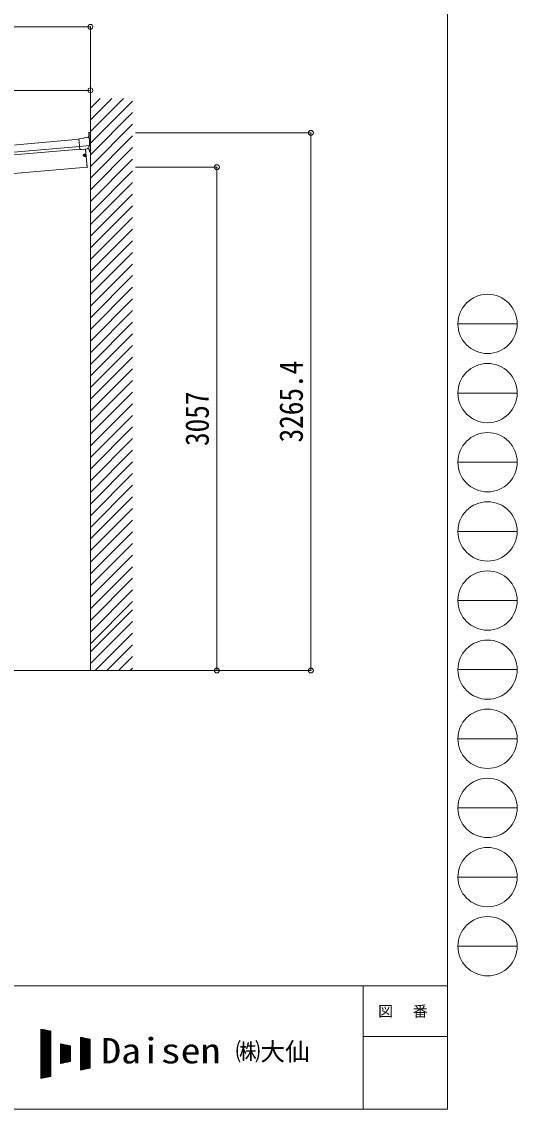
# Model space of a CAD drawing. Units: millimetres at full size. Extents: x -8385 to 8479, y -5853 to 5787.
# Drawn here: x 5472 to 8479, y -5853 to 753 of the extents above; entities that cross this region are included whole.
import ezdxf
from ezdxf.enums import TextEntityAlignment as Align

# ---------------------------------------------------------------- set-up
doc = ezdxf.new("R2010")
doc.units = ezdxf.units.MM
doc.header["$LTSCALE"] = 30
doc.header["$PDMODE"] = 32
doc.header["$PDSIZE"] = 30
for name, color, linetype, lineweight in [('0-0_0', 7, 'Continuous', 9), ('0-1_本体', 4, 'Continuous', 9), ('0-2_部品', 7, 'Continuous', 9), ('0-A_寸法', 6, 'Continuous', 9), ('0-E_DET2', 7, 'Continuous', 9), ('F-0_240', 7, 'Continuous', 9)]:
    doc.layers.add(name, color=color, linetype=linetype, lineweight=lineweight)
doc.styles.add('ＭＳ ゴシック', font='')
doc.styles.get('ＭＳ ゴシック').set_extended_font_data('MS Gothic')

msp = doc.modelspace()

# ---------------------------------------------------------------- linework, layer by layer
at = {"layer": '0-0_0'}
msp.add_line((2123.8, -3187.61), (6202.89, -3187.61), dxfattribs=at)
at = {"layer": '0-1_本体'}
for p, q in [((4500.76, -76.67), (5820.06, 38.75)), ((4504.52, -119.68), (5824.2, -4.22)), ((4505.99, -136.44), (5825.81, -20.97)), ((5869.35, -130.6), (5859.74, -20.83)), ((4515.77, -249.02), (5869.35, -130.6))]:
    msp.add_line(p, q, dxfattribs=at)
at = {"layer": '0-2_部品'}
for p, q in [((5879.32, 77.11), (5879.32, 52.45)), ((5845.74, 43.19), (5819.2, 40.63)), ((5825.42, -23.98), (5819.2, 40.63)), ((5882.41, 1.22), (5823.54, -4.45)), ((5845.74, 43.19), (5857.4, 50.06)), ((5872.29, 51.77), (5858.64, 50.46)), ((5871.33, -18.36), (5882.09, 0.67)), ((5879.32, 52.45), (5872.29, 51.77)), ((5881.48, 46.1), (5875.95, 50.65)), ((5882.56, 44.07), (5882.69, 42.73)), ((5835.37, -23.02), (5825.42, -23.98)), ((5847.17, -59.17), (5857.4, -58.28)), ((5851.58, -57.58), (5851.47, -56.34)), ((5861.64, -50.88), (5851.68, -51.75)), ((5852.74, -63.84), (5851.84, -53.61)), ((5862.86, -64.83), (5852.9, -65.7)), ((5853.43, -58.02), (5854.68, -57.91)), ((5859.8, -18.42), (5858.81, -18.5)), ((5868.95, -19.78), (5861.25, -20.52)), ((5862.46, -48.8), (5861.47, -48.89)), ((5862.64, -50.79), (5861.64, -50.88)), ((5863.86, -64.74), (5862.86, -64.83)), ((5877.85, -17.01), (5871.76, -17.6)), ((5877.85, -17.01), (5885.28, -37.44)), ((5864.03, -66.73), (5863.03, -66.82))]:
    msp.add_line(p, q, dxfattribs=at)
for points in [[(5887.62, -38.89), (5887.62, 79.76), (5881.97, 79.76)], [(5882.47, 1.85), (5882.2, 0.86), (5882.09, 0.67)], [(5835.37, -23.02), (5835.64, -23.08), (5861, -20.64), (5861.25, -20.52)], [(5851.04, -58.23), (5849.79, -58.34), (5849.9, -59.54), (5851.14, -59.43)], [(5851.47, -56.34), (5852.67, -56.23), (5852.78, -57.48)], [(5852.99, -59.87), (5853.1, -61.11), (5851.9, -61.22), (5851.79, -59.98)], [(5854.68, -57.91), (5854.78, -59.11), (5853.54, -59.22)], [(5858.81, -18.5), (5861.64, -50.88), (5862.86, -64.83), (5868.87, -133.57)], [(5859.8, -18.42), (5869.87, -133.48), (5868.87, -133.57)]]:
    msp.add_lwpolyline(points, dxfattribs=at)
for centre, radius in [((5852.29, -58.73), 4.74), ((5852.29, -58.73), 2.25), ((5854.94, -60.95), 0.25)]:
    msp.add_circle(centre, radius, dxfattribs=at)
for centre, radius, start, end in [((5881.97, 77.11), 2.65, 90, 180), ((5858.92, 47.47), 3, 95.5, 120.5), ((5872.77, 46.8), 5, 50.50648, 95.49352), ((5681.22, 23.33), 202.4, 353.9085, 5.5), ((5852.29, -58.73), 7, 95, 275), ((5850.99, -57.63), 0.6, 275, 5), ((5851.19, -60.03), 0.6, 5, 95), ((5853.38, -57.42), 0.6, 185, 275), ((5853.59, -59.82), 0.6, 95, 185), ((5887.87, -36.5), 2.75, 200, 257.02926), ((5887.32, -38.89), 0.3, 257.08362, 0.08005)]:
    msp.add_arc(centre, radius, start, end, dxfattribs=at)
for centre, major_axis, ratio, start_param, end_param in [((5886.85, 48.15), (-15.38, 3.31), 0.101033, 5.9751426, 5.9753737), ((5879.56, 43.79), (2.72, -1.29), 0.997474, 0.5366567, 1.3225652), ((5868.66, -16.79), (1.64, -2.52), 0.997631, 5.8041905, 5.8929484), ((5868.59, -16.68), (-3.51, 2.14), 0.650902, 2.1145521, 2.1873627), ((5868.71, -16.88), (1.64, -2.52), 0.997631, 5.965759, 6.7621801)]:
    msp.add_ellipse(centre, major_axis=major_axis, ratio=ratio, start_param=start_param, end_param=end_param, dxfattribs=at)
at = {"layer": '0-A_寸法'}
for p, q in [((5888.62, 721.96), (1989.6, 721.96)), ((5888.62, 721.96), (5888.62, 125.87)), ((5888.62, 336.06), (2056.6, 336.06)), ((5888.62, 336.06), (5888.62, 134.78)), ((7226.65, 77.79), (6162.28, 77.79)), ((7226.65, -3187.61), (7226.65, 77.79)), ((6656.15, -130.56), (6162.28, -130.56)), ((6656.15, -3187.61), (6656.15, -130.56)), ((6656.15, -3187.61), (6162.28, -3187.61)), ((7226.65, -3187.61), (6656.15, -3187.61))]:
    msp.add_line(p, q, dxfattribs=at)
for p in [(5888.62, 721.96), (5888.62, 336.06), (7226.65, 77.79), (6656.15, -130.56), (6656.15, -3187.61), (7226.65, -3187.61)]:
    msp.add_point(p, dxfattribs=at)
at = {"layer": '0-E_DET2'}
for p, q in [((5888.62, 86.01), (6089.5, 286.89)), ((5888.62, 156.72), (6018.79, 286.89)), ((5888.62, 227.43), (5948.08, 286.89)), ((5888.62, 15.3), (6144.6, 271.28)), ((5888.62, 265.91), (5888.62, -3187.61)), ((5888.62, -55.42), (6144.6, 200.57)), ((5888.62, -126.13), (6144.6, 129.86)), ((5888.62, -196.84), (6144.6, 59.14)), ((5888.62, -267.55), (6144.6, -11.57)), ((5888.62, -338.26), (6144.6, -82.28)), ((5888.62, -408.97), (6144.6, -152.99)), ((5888.62, -479.68), (6144.6, -223.7)), ((5888.62, -550.39), (6144.6, -294.41)), ((5888.62, -621.1), (6144.6, -365.12)), ((5888.62, -691.81), (6144.6, -435.83)), ((5888.62, -762.52), (6144.6, -506.54)), ((5888.62, -833.23), (6144.6, -577.25)), ((5888.62, -903.94), (6144.6, -647.96)), ((5888.62, -974.65), (6144.6, -718.67)), ((5888.62, -1045.36), (6144.6, -789.38)), ((5888.62, -1116.08), (6144.6, -860.09)), ((5888.62, -1186.79), (6144.6, -930.8)), ((5888.62, -1257.5), (6144.6, -1001.52)), ((5888.62, -1328.21), (6144.6, -1072.23)), ((5888.62, -1398.92), (6144.6, -1142.94)), ((5888.62, -1469.63), (6144.6, -1213.65)), ((5888.62, -1540.34), (6144.6, -1284.36)), ((5888.62, -1611.05), (6144.6, -1355.07)), ((5888.62, -1681.76), (6144.6, -1425.78)), ((5888.62, -1752.47), (6144.6, -1496.49)), ((5888.62, -1823.18), (6144.6, -1567.2)), ((5888.62, -1893.89), (6144.6, -1637.91)), ((5888.62, -1964.6), (6144.6, -1708.62)), ((5888.62, -2035.31), (6144.6, -1779.33)), ((5888.62, -2106.02), (6144.6, -1850.04)), ((5888.62, -2176.74), (6144.6, -1920.75)), ((5888.62, -2247.45), (6144.6, -1991.46)), ((5888.62, -2318.16), (6144.6, -2062.18)), ((5888.62, -2388.87), (6144.6, -2132.89)), ((5888.62, -2459.58), (6144.6, -2203.6)), ((5888.62, -2530.29), (6144.6, -2274.31)), ((5888.62, -2601), (6144.6, -2345.02)), ((5888.62, -2671.71), (6144.6, -2415.73)), ((5888.62, -2742.42), (6144.6, -2486.44)), ((5888.62, -2813.13), (6144.6, -2557.15)), ((5888.62, -2883.84), (6144.6, -2627.86)), ((5888.62, -2954.55), (6144.6, -2698.57)), ((5888.62, -3025.26), (6144.6, -2769.28)), ((5888.62, -3075.26), (6144.6, -2819.28)), ((5888.62, -3145.97), (6144.6, -2889.99)), ((5917.69, -3187.61), (6144.6, -2960.7)), ((5988.41, -3187.61), (6144.6, -3031.41)), ((6059.12, -3187.61), (6144.6, -3102.13)), ((6129.83, -3187.61), (6144.6, -3172.84))]:
    msp.add_line(p, q, dxfattribs=at)
at = {"layer": 'F-0_240', "color": 5}
for p, q in [((8054.55, 5787.34), (8054.55, -5852.66)), ((-8385.45, -5102.66), (8054.55, -5102.66)), ((7544.54, -5102.66), (7544.54, -5852.66)), ((7544.54, -5410.16), (8054.55, -5410.16)), ((-8385.45, -5852.66), (8054.55, -5852.66))]:
    msp.add_line(p, q, dxfattribs=at)
at = {"layer": 'F-0_240', "color": 4}
for p, q in [((8118.66, -1082.66), (8478.66, -1082.66)), ((8118.66, -1502.66), (8478.66, -1502.66)), ((8118.66, -1922.66), (8478.66, -1922.66)), ((8118.66, -2342.66), (8478.66, -2342.66)), ((8118.66, -2762.66), (8478.66, -2762.66)), ((8118.66, -3182.66), (8478.66, -3182.66)), ((8118.66, -3602.66), (8478.66, -3602.66)), ((8118.66, -4022.66), (8478.66, -4022.66)), ((8118.66, -4442.66), (8478.66, -4442.66)), ((8118.66, -4862.66), (8478.66, -4862.66))]:
    msp.add_line(p, q, dxfattribs=at)
at = {"layer": 'F-0_240'}
for p, q in [((5587.75, -5365.26), (5647.75, -5377.76)), ((5587.75, -5365.26), (5587.75, -5665.26)), ((5587.75, -5368.08), (5601.3, -5368.08)), ((5587.75, -5371.08), (5615.7, -5371.08)), ((5587.75, -5374.08), (5630.1, -5374.08)), ((5587.75, -5377.08), (5644.5, -5377.08)), ((5587.75, -5380.08), (5647.75, -5380.08)), ((5587.75, -5383.08), (5647.75, -5383.08)), ((5587.75, -5386.08), (5647.75, -5386.08)), ((5587.75, -5389.08), (5647.75, -5389.08)), ((5587.75, -5392.08), (5647.75, -5392.08)), ((5587.75, -5395.08), (5647.75, -5395.08)), ((5587.75, -5398.08), (5647.75, -5398.08)), ((5587.75, -5401.08), (5647.75, -5401.08)), ((5587.75, -5404.08), (5647.75, -5404.08)), ((5587.75, -5407.08), (5647.75, -5407.08)), ((5587.75, -5410.08), (5647.75, -5410.08)), ((5587.75, -5413.08), (5647.75, -5413.08)), ((5587.75, -5416.08), (5647.75, -5416.08)), ((5589.53, -5664.89), (5589.53, -5365.63)), ((5592.53, -5664.26), (5592.53, -5366.25)), ((5595.53, -5663.64), (5595.53, -5366.88)), ((5598.53, -5663.01), (5598.53, -5367.5)), ((5601.53, -5662.39), (5601.53, -5368.13)), ((5604.53, -5661.76), (5604.53, -5368.75)), ((5607.53, -5661.14), (5607.53, -5369.38)), ((5610.53, -5660.51), (5610.53, -5370)), ((5613.53, -5659.89), (5613.53, -5370.63)), ((5616.53, -5659.26), (5616.53, -5371.25)), ((5619.53, -5658.64), (5619.53, -5371.88)), ((5622.53, -5658.01), (5622.53, -5372.5)), ((5625.53, -5657.39), (5625.53, -5373.13)), ((5628.53, -5656.76), (5628.53, -5373.75)), ((5631.53, -5656.14), (5631.53, -5374.38)), ((5634.53, -5655.51), (5634.53, -5375)), ((5637.53, -5654.89), (5637.53, -5375.63)), ((5640.53, -5654.26), (5640.53, -5376.25)), ((5643.53, -5653.64), (5643.53, -5376.88)), ((5646.53, -5653.01), (5646.53, -5377.5)), ((5647.75, -5377.76), (5647.75, -5652.76)), ((5827.75, -5415.26), (5887.75, -5427.76)), ((5827.75, -5415.26), (5827.75, -5615.26)), ((5827.75, -5416.08), (5831.7, -5416.08)), ((5829.53, -5614.89), (5829.53, -5415.63)), ((5832.53, -5614.26), (5832.53, -5416.25)), ((5587.75, -5419.08), (5647.75, -5419.08)), ((5587.75, -5422.08), (5647.75, -5422.08)), ((5587.75, -5425.08), (5647.75, -5425.08)), ((5587.75, -5428.08), (5647.75, -5428.08)), ((5587.75, -5431.08), (5647.75, -5431.08)), ((5587.75, -5434.08), (5647.75, -5434.08)), ((5587.75, -5437.08), (5647.75, -5437.08)), ((5587.75, -5440.08), (5647.75, -5440.08)), ((5587.75, -5443.08), (5647.75, -5443.08)), ((5587.75, -5446.08), (5647.75, -5446.08)), ((5587.75, -5449.08), (5647.75, -5449.08)), ((5587.75, -5452.08), (5647.75, -5452.08)), ((5587.75, -5455.08), (5647.75, -5455.08)), ((5587.75, -5458.08), (5647.75, -5458.08)), ((5587.75, -5461.08), (5647.75, -5461.08)), ((5587.75, -5464.08), (5647.75, -5464.08)), ((5587.75, -5467.08), (5647.75, -5467.08)), ((5587.75, -5470.08), (5647.75, -5470.08)), ((5587.75, -5473.08), (5647.75, -5473.08)), ((5587.75, -5476.08), (5647.75, -5476.08)), ((5587.75, -5479.08), (5647.75, -5479.08)), ((5587.75, -5482.08), (5647.75, -5482.08)), ((5707.75, -5455.26), (5767.75, -5467.76)), ((5707.75, -5455.26), (5707.75, -5575.26)), ((5707.75, -5458.08), (5721.3, -5458.08)), ((5707.75, -5461.08), (5735.7, -5461.08)), ((5707.75, -5464.08), (5750.1, -5464.08)), ((5707.75, -5467.08), (5764.5, -5467.08)), ((5707.75, -5470.08), (5767.75, -5470.08)), ((5707.75, -5473.08), (5767.75, -5473.08)), ((5707.75, -5476.08), (5767.75, -5476.08)), ((5707.75, -5479.08), (5767.75, -5479.08)), ((5707.75, -5482.08), (5767.75, -5482.08)), ((5709.53, -5574.89), (5709.53, -5455.63)), ((5712.53, -5574.26), (5712.53, -5456.25)), ((5715.53, -5573.64), (5715.53, -5456.88)), ((5718.53, -5573.01), (5718.53, -5457.5)), ((5721.53, -5572.39), (5721.53, -5458.13)), ((5724.53, -5571.76), (5724.53, -5458.75)), ((5727.53, -5571.14), (5727.53, -5459.38)), ((5730.53, -5570.51), (5730.53, -5460)), ((5733.53, -5569.89), (5733.53, -5460.63)), ((5736.53, -5569.26), (5736.53, -5461.25)), ((5739.53, -5568.64), (5739.53, -5461.88)), ((5742.53, -5568.01), (5742.53, -5462.5)), ((5745.53, -5567.39), (5745.53, -5463.13)), ((5748.53, -5566.76), (5748.53, -5463.75)), ((5751.53, -5566.14), (5751.53, -5464.38)), ((5754.53, -5565.51), (5754.53, -5465)), ((5757.53, -5564.89), (5757.53, -5465.63)), ((5760.53, -5564.26), (5760.53, -5466.25)), ((5763.53, -5563.64), (5763.53, -5466.88)), ((5766.53, -5563.01), (5766.53, -5467.5)), ((5767.75, -5467.76), (5767.75, -5562.76)), ((5827.75, -5419.08), (5846.1, -5419.08)), ((5827.75, -5422.08), (5860.5, -5422.08)), ((5827.75, -5425.08), (5874.9, -5425.08)), ((5827.75, -5428.08), (5887.75, -5428.08)), ((5827.75, -5431.08), (5887.75, -5431.08)), ((5827.75, -5434.08), (5887.75, -5434.08)), ((5827.75, -5437.08), (5887.75, -5437.08)), ((5827.75, -5440.08), (5887.75, -5440.08)), ((5827.75, -5443.08), (5887.75, -5443.08)), ((5827.75, -5446.08), (5887.75, -5446.08)), ((5827.75, -5449.08), (5887.75, -5449.08)), ((5827.75, -5452.08), (5887.75, -5452.08)), ((5827.75, -5455.08), (5887.75, -5455.08)), ((5827.75, -5458.08), (5887.75, -5458.08)), ((5827.75, -5461.08), (5887.75, -5461.08)), ((5827.75, -5464.08), (5887.75, -5464.08)), ((5827.75, -5467.08), (5887.75, -5467.08)), ((5827.75, -5470.08), (5887.75, -5470.08)), ((5827.75, -5473.08), (5887.75, -5473.08)), ((5827.75, -5476.08), (5887.75, -5476.08)), ((5827.75, -5479.08), (5887.75, -5479.08)), ((5827.75, -5482.08), (5887.75, -5482.08)), ((5835.53, -5613.64), (5835.53, -5416.88)), ((5838.53, -5613.01), (5838.53, -5417.5)), ((5841.53, -5612.39), (5841.53, -5418.13)), ((5844.53, -5611.76), (5844.53, -5418.75)), ((5847.53, -5611.14), (5847.53, -5419.38)), ((5850.53, -5610.51), (5850.53, -5420)), ((5853.53, -5609.89), (5853.53, -5420.63)), ((5856.53, -5609.26), (5856.53, -5421.25)), ((5859.53, -5608.64), (5859.53, -5421.88)), ((5862.53, -5608.01), (5862.53, -5422.5)), ((5865.53, -5607.39), (5865.53, -5423.13)), ((5868.53, -5606.76), (5868.53, -5423.75)), ((5871.53, -5606.14), (5871.53, -5424.38)), ((5874.53, -5605.51), (5874.53, -5425)), ((5877.53, -5604.89), (5877.53, -5425.63)), ((5880.53, -5604.26), (5880.53, -5426.25)), ((5883.53, -5603.64), (5883.53, -5426.88)), ((5886.53, -5603.01), (5886.53, -5427.5)), ((5887.75, -5427.76), (5887.75, -5602.76)), ((5587.75, -5485.08), (5647.75, -5485.08)), ((5587.75, -5488.08), (5647.75, -5488.08)), ((5587.75, -5491.08), (5647.75, -5491.08)), ((5587.75, -5494.08), (5647.75, -5494.08)), ((5587.75, -5497.08), (5647.75, -5497.08)), ((5587.75, -5500.08), (5647.75, -5500.08)), ((5587.75, -5503.08), (5647.75, -5503.08)), ((5587.75, -5506.08), (5647.75, -5506.08)), ((5587.75, -5509.08), (5647.75, -5509.08)), ((5587.75, -5512.08), (5647.75, -5512.08)), ((5587.75, -5515.08), (5647.75, -5515.08)), ((5587.75, -5518.08), (5647.75, -5518.08)), ((5587.75, -5521.08), (5647.75, -5521.08)), ((5587.75, -5524.08), (5647.75, -5524.08)), ((5587.75, -5527.08), (5647.75, -5527.08)), ((5587.75, -5530.08), (5647.75, -5530.08)), ((5587.75, -5533.08), (5647.75, -5533.08)), ((5587.75, -5536.08), (5647.75, -5536.08)), ((5587.75, -5539.08), (5647.75, -5539.08)), ((5587.75, -5542.08), (5647.75, -5542.08)), ((5587.75, -5545.08), (5647.75, -5545.08)), ((5587.75, -5548.08), (5647.75, -5548.08)), ((5707.75, -5485.08), (5767.75, -5485.08)), ((5707.75, -5488.08), (5767.75, -5488.08)), ((5707.75, -5491.08), (5767.75, -5491.08)), ((5707.75, -5494.08), (5767.75, -5494.08)), ((5707.75, -5497.08), (5767.75, -5497.08)), ((5707.75, -5500.08), (5767.75, -5500.08)), ((5707.75, -5503.08), (5767.75, -5503.08)), ((5707.75, -5506.08), (5767.75, -5506.08)), ((5707.75, -5509.08), (5767.75, -5509.08)), ((5707.75, -5512.08), (5767.75, -5512.08)), ((5707.75, -5515.08), (5767.75, -5515.08)), ((5707.75, -5518.08), (5767.75, -5518.08)), ((5707.75, -5521.08), (5767.75, -5521.08)), ((5707.75, -5524.08), (5767.75, -5524.08)), ((5707.75, -5527.08), (5767.75, -5527.08)), ((5707.75, -5530.08), (5767.75, -5530.08)), ((5707.75, -5533.08), (5767.75, -5533.08)), ((5707.75, -5536.08), (5767.75, -5536.08)), ((5707.75, -5539.08), (5767.75, -5539.08)), ((5707.75, -5542.08), (5767.75, -5542.08)), ((5707.75, -5545.08), (5767.75, -5545.08)), ((5707.75, -5548.08), (5767.75, -5548.08)), ((5827.75, -5485.08), (5887.75, -5485.08)), ((5827.75, -5488.08), (5887.75, -5488.08)), ((5827.75, -5491.08), (5887.75, -5491.08)), ((5827.75, -5494.08), (5887.75, -5494.08)), ((5827.75, -5497.08), (5887.75, -5497.08)), ((5827.75, -5500.08), (5887.75, -5500.08)), ((5827.75, -5503.08), (5887.75, -5503.08)), ((5827.75, -5506.08), (5887.75, -5506.08)), ((5827.75, -5509.08), (5887.75, -5509.08)), ((5827.75, -5512.08), (5887.75, -5512.08)), ((5827.75, -5515.08), (5887.75, -5515.08)), ((5827.75, -5518.08), (5887.75, -5518.08)), ((5827.75, -5521.08), (5887.75, -5521.08)), ((5827.75, -5524.08), (5887.75, -5524.08)), ((5827.75, -5527.08), (5887.75, -5527.08)), ((5827.75, -5530.08), (5887.75, -5530.08)), ((5827.75, -5533.08), (5887.75, -5533.08)), ((5827.75, -5536.08), (5887.75, -5536.08)), ((5827.75, -5539.08), (5887.75, -5539.08)), ((5827.75, -5542.08), (5887.75, -5542.08)), ((5827.75, -5545.08), (5887.75, -5545.08)), ((5827.75, -5548.08), (5887.75, -5548.08)), ((5587.75, -5551.08), (5647.75, -5551.08)), ((5587.75, -5554.08), (5647.75, -5554.08)), ((5587.75, -5557.08), (5647.75, -5557.08)), ((5587.75, -5560.08), (5647.75, -5560.08)), ((5587.75, -5563.08), (5647.75, -5563.08)), ((5587.75, -5566.08), (5647.75, -5566.08)), ((5587.75, -5569.08), (5647.75, -5569.08)), ((5587.75, -5572.08), (5647.75, -5572.08)), ((5587.75, -5575.08), (5647.75, -5575.08)), ((5587.75, -5578.08), (5647.75, -5578.08)), ((5587.75, -5581.08), (5647.75, -5581.08)), ((5587.75, -5584.08), (5647.75, -5584.08)), ((5587.75, -5587.08), (5647.75, -5587.08)), ((5587.75, -5590.08), (5647.75, -5590.08)), ((5587.75, -5593.08), (5647.75, -5593.08)), ((5587.75, -5596.08), (5647.75, -5596.08)), ((5587.75, -5599.08), (5647.75, -5599.08)), ((5587.75, -5602.08), (5647.75, -5602.08)), ((5587.75, -5605.08), (5647.75, -5605.08)), ((5587.75, -5608.08), (5647.75, -5608.08)), ((5587.75, -5611.08), (5647.75, -5611.08)), ((5587.75, -5614.08), (5647.75, -5614.08)), ((5707.75, -5551.08), (5767.75, -5551.08)), ((5707.75, -5554.08), (5767.75, -5554.08)), ((5707.75, -5557.08), (5767.75, -5557.08)), ((5707.75, -5560.08), (5767.75, -5560.08)), ((5707.75, -5575.26), (5767.75, -5562.76)), ((5707.75, -5563.08), (5766.2, -5563.08)), ((5707.75, -5566.08), (5751.8, -5566.08)), ((5707.75, -5569.08), (5737.4, -5569.08)), ((5707.75, -5572.08), (5723, -5572.08)), ((5707.75, -5575.08), (5708.6, -5575.08)), ((5827.75, -5551.08), (5887.75, -5551.08)), ((5827.75, -5554.08), (5887.75, -5554.08)), ((5827.75, -5557.08), (5887.75, -5557.08)), ((5827.75, -5560.08), (5887.75, -5560.08)), ((5827.75, -5563.08), (5887.75, -5563.08)), ((5827.75, -5566.08), (5887.75, -5566.08)), ((5827.75, -5569.08), (5887.75, -5569.08)), ((5827.75, -5572.08), (5887.75, -5572.08)), ((5827.75, -5575.08), (5887.75, -5575.08)), ((5827.75, -5578.08), (5887.75, -5578.08)), ((5827.75, -5581.08), (5887.75, -5581.08)), ((5827.75, -5584.08), (5887.75, -5584.08)), ((5827.75, -5587.08), (5887.75, -5587.08)), ((5827.75, -5590.08), (5887.75, -5590.08)), ((5827.75, -5593.08), (5887.75, -5593.08)), ((5827.75, -5596.08), (5887.75, -5596.08)), ((5827.75, -5599.08), (5887.75, -5599.08)), ((5827.75, -5602.08), (5887.75, -5602.08)), ((5887.75, -5602.76), (5827.75, -5615.26)), ((5827.75, -5605.08), (5876.6, -5605.08)), ((5827.75, -5608.08), (5862.2, -5608.08)), ((5827.75, -5611.08), (5847.8, -5611.08)), ((5827.75, -5614.08), (5833.4, -5614.08)), ((5587.75, -5617.08), (5647.75, -5617.08)), ((5587.75, -5620.08), (5647.75, -5620.08)), ((5587.75, -5623.08), (5647.75, -5623.08)), ((5587.75, -5626.08), (5647.75, -5626.08)), ((5587.75, -5629.08), (5647.75, -5629.08)), ((5587.75, -5632.08), (5647.75, -5632.08)), ((5587.75, -5635.08), (5647.75, -5635.08)), ((5587.75, -5638.08), (5647.75, -5638.08)), ((5587.75, -5641.08), (5647.75, -5641.08)), ((5587.75, -5644.08), (5647.75, -5644.08)), ((5587.75, -5647.08), (5647.75, -5647.08)), ((5587.75, -5650.08), (5647.75, -5650.08)), ((5647.75, -5652.76), (5587.75, -5665.26)), ((5587.75, -5653.08), (5646.2, -5653.08)), ((5587.75, -5656.08), (5631.8, -5656.08)), ((5587.75, -5659.08), (5617.4, -5659.08)), ((5587.75, -5662.08), (5603, -5662.08)), ((5587.75, -5665.08), (5588.6, -5665.08))]:
    msp.add_line(p, q, dxfattribs=at)
at = {"layer": 'F-0_240', "color": 4}
for centre in [(8298.66, -1082.66), (8298.66, -1502.66), (8298.66, -1922.66), (8298.66, -2342.66), (8298.66, -2762.66), (8298.66, -3182.66), (8298.66, -3602.66), (8298.66, -4022.66), (8298.66, -4442.66), (8298.66, -4862.66)]:
    msp.add_circle(centre, 180, dxfattribs=at)

# ---------------------------------------------------------------- texts
at = {"layer": '0-A_寸法', "color": 7, "style": 'ＭＳ ゴシック', "width": 0.85}
for s, p in [('3265.4', (7220.65, -1802.41)), ('3057', (6650.15, -1824.09))]:
    msp.add_text(s, height=143, rotation=90, dxfattribs=at).set_placement(p, align=Align.BOTTOM_LEFT)
at = {"layer": 'F-0_240', "style": 'ＭＳ ゴシック', "width": 1.15}
msp.add_text('Daisen', height=154, dxfattribs=at).set_placement((5954.61, -5620.26), align=Align.BOTTOM_LEFT)
at = {"layer": 'F-0_240', "style": 'ＭＳ ゴシック'}
msp.add_text('㈱大仙\u3000', height=110, dxfattribs=at).set_placement((6770.01, -5590.26), align=Align.BOTTOM_LEFT)
at = {"layer": 'F-0_240', "insert": (7634.54, -5297.66), "char_height": 65.98, "attachment_point": 7, "style": 'ＭＳ ゴシック'}
msp.add_mtext('\\T1.17;図\u3000番', dxfattribs=at)

doc.saveas('drawing.dxf')
